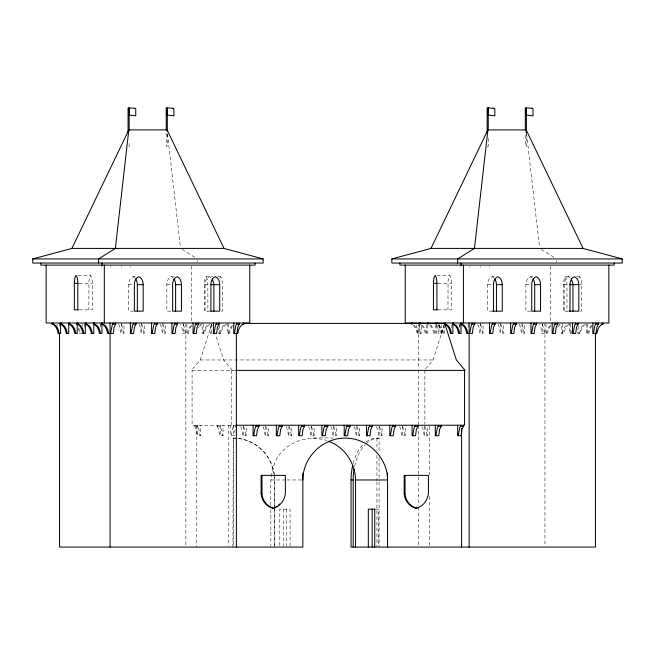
<?xml version="1.0" encoding="UTF-8"?>
<svg xmlns="http://www.w3.org/2000/svg" width="655" height="655" viewBox="0 0 655 655"><rect width="100%" height="100%" fill="white"/><g stroke="black" fill="none" stroke-linecap="round" stroke-linejoin="round"><path stroke-width="0.49" stroke-dasharray="3.27 2.46" d="M209.993 311.141L204.376 311.141L204.499 281.912L205.228 278.203L206.137 276.721L212.924 276.721M568.311 311.141L563.464 311.141L563.595 281.912L564.323 278.203L565.224 276.721L571.496 276.721M133.44 311.141L128.552 311.141L128.552 284.663C128.364 280.684 131.057 275.37 135.855 276.721M170.734 311.141L166.828 311.141L166.828 284.663C166.64 280.684 169.334 275.37 174.132 276.721M492.527 311.141L487.639 311.141L487.639 284.663C487.459 280.684 490.153 275.37 494.951 276.721M530.804 311.141L525.916 311.141L525.916 284.663C525.646 280.225 529.019 274.912 534.193 276.721M231.338 435.714L232.926 427.387L233.753 426.348L236.627 426.348M270.851 505.39C270.597 486.624 268.272 464.665 283.255 450.37C296.338 437.057 315.923 437.409 333.19 438.113M187.264 333.46L188.918 328.057L191.89 324.675M203.533 333.46C204.073 329.964 205.433 325.953 208.855 324.323M220.137 333.46C220.669 329.964 222.029 325.953 225.451 324.323M228.603 333.46L230.257 328.057L232.566 325.142M546.352 333.46L548.006 328.057L550.986 324.675M562.629 333.46C563.161 329.964 564.52 325.953 567.942 324.323M579.225 333.46L581.386 327.181L584.547 324.323M587.691 333.46L588.894 329.015L591.653 325.142M235.079 429.434L234.212 435.714L230.773 435.714L230.773 425.234M571.553 331.135L571.086 333.46L569.67 333.46L569.67 322.989M235.423 370.411L191.497 370.411L200.291 359.963L211.933 323.414M425.537 368.921L433.07 359.963L443.795 326.296M219.777 278.203L220.678 276.721L221.578 278.203L222.307 281.912L222.438 311.141L218.917 311.141M578.864 278.203L579.765 276.721L580.666 278.203L581.403 281.912L581.525 311.141L578.005 311.141M198.105 328.057L198.612 327.181M232.369 326.395L230.847 329.015L229.651 333.46L227.187 333.46L227.187 322.989M557.7 327.181L560.86 324.323M191.637 325.715L189.516 329.015L188.312 333.46L182.663 333.46L182 328.057L180.534 324.323M199.169 326.395L201.765 324.323M550.724 325.715L548.603 329.015L547.4 333.46L541.759 333.46L541.096 328.057L539.63 324.323M592.063 325.715L589.942 329.015L588.739 333.46L586.274 333.46L586.274 322.989M79.181 309.84L92.396 309.84L92.339 281.503L91.733 277.507L90.636 275.411L89.547 277.507L88.933 281.503L88.875 309.84M437.908 309.84L451.483 309.84L451.426 281.503L450.82 277.507L449.731 275.411L448.634 277.507L448.028 281.503L447.971 309.84M200.029 324.675L200.725 324.323M209.903 324.323C206.481 325.953 205.121 329.964 204.581 333.46L202.117 333.46L202.117 322.989M226.499 324.323C223.077 325.953 221.718 329.964 221.177 333.46L218.721 333.46L218.721 327.746M559.116 324.675L559.812 324.323M568.99 324.323L565.838 327.181L563.668 333.46L561.212 333.46L561.212 322.989M585.586 324.323C582.164 325.953 580.805 329.964 580.273 333.46L577.808 333.46L577.808 328.704M128.536 146.319L129.158 146.319L129.158 141.267M487.156 146.319L488.245 146.319L488.245 137.222M78.035 275.411L90.636 275.411M437.122 275.411L449.731 275.411M217.771 276.721L220.678 276.721M576.858 276.721L579.765 276.721M79.181 283.361L92.396 283.361M437.908 283.361L451.483 283.361M128.552 284.663L133.399 284.663M166.828 284.663L170.701 284.663M204.376 284.663L209.952 284.663M487.639 284.663L492.486 284.663M525.916 284.663L530.763 284.663M563.464 284.663L569.277 284.663M579.585 284.663L581.525 284.663M82.497 333.46L79.312 333.46L78.649 328.057M211.999 333.46L210.582 333.46L210.582 322.989M200.291 359.963L433.07 359.963M236.627 425.234L192.087 425.234L192.087 370.411M194.854 425.234L194.854 426.348L197.728 426.348L198.555 427.387L200.143 435.714M217.173 425.234L217.173 426.348L220.047 426.348L220.874 427.387L222.463 435.714M232.902 547.072L233.295 438.113A41.854 41.429 -90 0 1 274.535 475.997M366.243 441.847A41.854 25.889 -90 0 1 376.928 438.113L379.081 438.113L379.081 452.368M270.851 479.968L285.85 479.968M286.849 479.968L302.847 479.968M375.708 509.148L378.582 509.148L378.582 546.082M313.196 438.113L324.159 439.538L326.943 440.684M530.313 276.721L532.057 277.687M492.036 276.721L493.78 277.687M171.225 276.721L172.961 277.687M132.949 276.721L134.693 277.687M541.317 249.473L554.744 257.873M182.229 249.473L195.657 257.873M570.325 277.687L568.589 276.721C565.388 277.81 564.209 281.584 564.192 284.663L564.192 311.141M211.237 277.687L209.502 276.721C206.3 277.81 205.121 281.584 205.097 284.663L205.097 311.141M217.173 426.348L218.721 429.434L219.589 435.714L223.027 435.714L223.027 425.234M194.854 426.348L196.402 429.434L197.27 435.714L200.708 435.714L200.708 425.234M439.038 325.142L441.798 329.015L443.001 333.46M437.99 325.142L440.758 329.015L441.953 333.46L444.417 333.46L444.417 323.938M430.908 325.142L433.667 329.015L434.863 333.46M429.86 325.142L432.619 329.015L433.823 333.46L436.279 333.46L436.279 322.989M422.434 325.142L425.193 329.015L426.397 333.46M421.386 325.142L424.153 329.015L425.349 333.46L427.813 333.46L427.813 322.989M414.304 325.142L417.063 329.015L418.258 333.46M413.256 325.142L416.015 329.015L417.21 333.46L421.247 333.46L421.247 324.888M565.224 276.721L566.313 278.809L566.927 282.804L566.984 311.141M206.137 276.721L207.226 278.809L207.84 282.804L207.897 311.141M232.361 370.411L223.576 359.963L215.61 334.959M542.242 324.323L543.707 328.057L544.37 333.46M521.904 324.323L523.37 328.057L524.033 333.46M519.284 324.323L520.758 328.057L521.413 333.46L524.598 333.46L524.598 323.938M500.731 324.323L502.197 328.057L502.86 333.46M498.111 324.323L499.577 328.057L500.24 333.46L503.425 333.46L503.425 323.938M480.393 324.323L481.654 327.181L482.522 333.46M477.773 324.323L479.239 328.057L479.902 333.46L483.087 333.46L483.087 323.938M424.874 426.577L426.339 430.302L426.994 435.714M422 426.577L423.466 430.302L424.129 435.714L427.568 435.714L427.568 425.234M402.547 426.577L404.012 430.302L404.675 435.714M399.673 426.577L401.138 430.302L401.802 435.714L405.24 435.714L405.24 425.234M379.327 426.577L380.792 430.302L381.456 435.714M376.453 426.577L377.919 430.302L378.582 435.714L382.021 435.714L382.021 425.234M357 426.577L358.465 430.302L359.128 435.714M354.134 426.577L355.395 429.434L356.255 435.714L359.693 435.714L359.693 425.234M333.763 426.577L335.229 430.302L335.892 435.714M330.89 426.577L332.151 429.434L333.018 435.714L336.457 435.714L336.457 425.234M311.444 426.577L312.91 430.302L313.565 435.714M308.57 426.577L309.831 429.434L310.699 435.714L314.138 435.714L314.138 425.234M289.117 426.577L290.583 430.302L291.246 435.714M286.243 426.577L287.709 430.302L288.372 435.714L291.811 435.714L291.811 425.234M265.897 426.577L267.363 430.302L268.026 435.714M183.154 324.323L184.415 327.181L185.283 333.46M263.023 426.577L264.489 430.302L265.152 435.714L268.591 435.714L268.591 425.234M162.817 324.323L164.077 327.181L164.945 333.46M243.57 426.577L245.044 430.302L245.699 435.714M160.197 324.323L161.466 327.181L162.325 333.46L165.51 333.46L165.51 323.938M240.704 426.577L242.17 430.302L242.825 435.714L246.272 435.714L246.272 425.234M141.644 324.323L142.905 327.181L143.772 333.46M139.024 324.323L140.285 327.181L141.153 333.46L144.337 333.46L144.337 323.938M121.306 324.323L122.567 327.181L123.427 333.46M118.686 324.323L119.947 327.181L120.815 333.46L124 333.46L124 323.938M100.141 324.323L100.69 325.142M56.846 324.323L57.648 325.715M456.887 324.675L457.157 325.142M459.777 325.142L460.031 325.715M439.44 325.142L441.02 333.46M436.819 325.142L438.4 333.46L441.585 333.46L441.585 324.888M419.102 325.142L420.682 333.46M416.482 325.142L418.062 333.46M526.645 133.947L539.524 247.41M167.557 133.947L180.436 247.41M587.322 323.938L587.322 333.46M578.856 325.846L578.856 333.46M570.718 323.938L570.718 333.46M562.252 323.938L562.252 333.46M556.423 260.575L556.423 262.221M550.683 266.127L550.683 321.973M545.983 323.938L545.983 333.46M544.935 322.989L544.935 546.049M542.324 322.989L542.324 333.46M526.399 132.171L526.399 146.319L525.31 146.319L525.31 132.171M521.986 322.989L521.986 333.46M500.805 322.989L500.805 333.46M489.498 266.552L489.498 267.322M480.442 266.552L480.442 267.322M480.467 322.989L480.467 333.46M469.946 266.552L469.946 267.322M468.104 323.938L468.104 328.704M460.891 266.552L460.891 267.322M459.966 324.888L459.966 328.704M459.311 323.938L459.311 326.796M451.835 324.888L451.835 328.704M443.369 324.888L443.369 333.46M438.973 322.989L438.973 333.46M435.231 324.888L435.231 333.46M429.59 426.249L429.59 474.99M429.59 496.31L429.59 547.072M426.765 324.888L426.765 333.46M424.866 370.411L424.866 424.219M424.694 426.192L424.694 435.714M419.675 322.989L419.675 333.46M418.627 322.989L418.627 369.027M418.627 370.05L418.627 424.284M418.627 425.308L418.627 506.143M418.627 507.167L418.627 546.049M402.366 426.192L402.366 435.714M379.147 426.192L379.147 435.714M379.081 457.46L379.081 480.885M379.081 481.9L379.081 547.072M376.928 438.113L376.928 450.337M376.928 455.43L376.928 480.885M376.928 481.9L376.928 547.072M356.828 426.192L356.828 435.714M333.583 426.192L333.583 435.714M311.264 426.192L311.264 435.714M290.067 546.082L290.067 509.148L279.808 509.148L279.808 547.072M288.937 426.192L288.937 435.714M286.235 509.148L286.235 546.082M283.631 509.148L283.631 546.082M274.723 508.444L274.723 479.968A41.854 41.429 -90 0 0 274.617 476.996M274.723 509.459L274.723 547.072M274.33 506.405L274.33 479.968A41.854 41.429 -90 0 0 274.044 475.006M274.33 507.42L274.33 546.057M270.851 509.459L270.851 546.057M265.717 426.192L265.717 435.714M243.398 426.192L243.398 435.714M233.753 425.234L233.753 426.348M233.647 425.234L233.647 435.714M233.295 438.113L233.295 547.072M231.78 370.411L231.78 425.234M228.8 425.234L228.8 546.057M228.235 323.938L228.235 333.46M220.154 425.234L220.154 435.714M220.047 425.234L220.047 426.348M219.769 324.888L219.769 333.46M211.631 323.938L211.631 333.46M203.165 323.938L203.165 333.46M197.835 425.234L197.835 435.714M197.728 425.234L197.728 426.348M197.335 260.575L197.335 262.221M196.803 425.234L196.803 547.072M191.588 266.127L191.588 321.973M186.896 323.938L186.896 333.46M185.848 323.938L185.848 546.049M183.236 322.989L183.236 333.46M167.312 134.193L167.312 146.319L166.223 146.319L166.223 132.171M162.89 322.989L162.89 333.46M141.717 322.989L141.717 333.46M130.41 266.552L130.41 267.322M121.347 266.552L121.347 267.322M121.38 322.989L121.38 333.46M110.859 266.552L110.859 267.322M101.803 266.552L101.803 267.322M100.223 323.938L100.223 327.746M84.282 323.938L84.282 328.704M82.497 323.938L82.497 325.846M79.877 328.704L79.877 333.46M59.539 322.989L59.539 328.704M237.822 438.408A41.854 41.429 -90 0 1 273.913 474.015M232.902 438.113A41.854 41.429 -90 0 1 236.832 438.301M354.617 466.294A41.854 25.889 -90 0 1 364.86 444.991M366.137 443.722A41.854 25.889 -90 0 1 379.081 438.113M353.135 463.494A41.854 25.889 -90 0 1 363.345 444.344"/><path stroke-width="0.98" d="M78.215 309.84L74.334 309.84L74.392 281.503L75.006 277.507L76.095 275.411L77.184 277.507L77.798 281.503L77.855 309.84M437.303 309.84L433.422 309.84L433.479 281.503L434.093 277.507L435.182 275.411L436.279 277.507L436.885 281.503L436.942 309.84M110.63 333.46L112.21 325.142L113.037 324.102L115.657 324.102L115.657 322.989M130.967 333.46L132.547 325.142L133.374 324.102L135.994 324.102L135.994 322.989M152.14 333.46L153.728 325.142L154.555 324.102L157.167 324.102L157.167 322.989M172.478 333.46L174.066 325.142L174.893 324.102L177.513 324.102L177.513 322.989M193.643 333.46L195.223 325.142L196.05 324.102L198.67 324.102L198.67 322.989M213.98 333.46L215.56 325.142L216.387 324.102L219.007 324.102L219.007 322.989M234.318 333.46L235.898 325.142L236.733 324.102L239.345 324.102L239.345 322.989M236.938 333.46L237.798 327.181L239.345 324.102M253.665 435.714L255.245 427.387L256.072 426.348L258.946 426.348L258.946 425.234M276.901 435.714L278.481 427.387L279.317 426.348L282.182 426.348L282.182 425.234M299.22 435.714L300.809 427.387L301.636 426.348L304.51 426.348L304.51 425.234M322.448 435.714L324.029 427.387L324.855 426.348L327.729 426.348L327.729 425.234M344.767 435.714L346.356 427.387L347.183 426.348L350.057 426.348L350.057 425.234M367.087 435.714L368.675 427.387L369.502 426.348L372.376 426.348L372.376 425.234M390.331 435.714L391.911 427.387L392.738 426.348L395.612 426.348L395.612 425.234M412.65 435.714L414.238 427.387L415.065 426.348L417.939 426.348L417.939 425.234M435.878 435.714L437.458 427.387L438.285 426.348L441.159 426.348L441.159 425.234M458.197 435.714L459.785 427.387L460.612 426.348L463.478 426.348L463.478 425.234M469.717 333.46L471.297 325.142L472.132 324.102L474.744 324.102L474.744 322.989M490.055 333.46L491.643 325.142L492.47 324.102L495.082 324.102L495.082 322.989M511.227 333.46L512.816 325.142L513.643 324.102L516.263 324.102L516.263 322.989M531.573 333.46L533.154 325.142L533.981 324.102L536.601 324.102L536.601 322.989M552.73 333.46L554.31 325.142L555.137 324.102L557.757 324.102L557.757 322.989M573.068 333.46L574.656 325.142L575.483 324.102L578.095 324.102L578.095 322.989M593.405 333.46L594.994 325.142L595.821 324.102L598.433 324.102L598.433 322.989M596.025 333.46L596.893 327.181L598.433 324.102M224.01 248.417L71.903 248.417L32.75 258.93L32.75 263.048L263.163 263.048L263.163 258.93L224.01 248.417L167.09 129.895L128.822 129.895L115.362 248.417L98.578 258.93L98.578 263.048M583.097 248.417L430.99 248.417L391.837 258.93L391.837 263.048L622.25 263.048L622.25 258.93L583.097 248.417L526.178 129.895L487.909 129.895L474.449 248.417L457.665 258.93L457.665 263.048M302.847 479.968C302.733 457.386 322.71 437.949 345.193 438.113C367.668 437.949 387.654 457.386 387.539 479.968L355.542 479.968C355.264 463.355 344.71 446.972 328.802 441.437M71.903 248.417L128.822 129.895M430.99 248.417L487.909 129.895M236.062 426.929L236.627 425.234M115.657 324.102L114.109 327.181L113.241 333.46L107.6 333.46C107.035 329.784 105.496 325.306 101.566 324.102L101.566 322.989M135.994 324.102L134.447 327.181L133.587 333.46L130.402 333.46L130.402 322.989M157.167 324.102L155.628 327.181L154.76 333.46L151.575 333.46L151.575 322.989M177.513 324.102L175.966 327.181L175.098 333.46L171.913 333.46L171.913 322.989M198.67 324.102L197.122 327.181L196.254 333.46L193.078 333.46L193.078 322.989M219.007 324.102L217.46 327.181L216.6 333.46L213.415 333.46L213.415 322.989M258.946 426.348L257.399 429.434L256.531 435.714L253.092 435.714L253.092 425.234M282.182 426.348L280.643 429.434L279.775 435.714L276.336 435.714L276.336 425.234M304.51 426.348L302.962 429.434L302.094 435.714L298.655 435.714L298.655 425.234M327.729 426.348L326.182 429.434L325.322 435.714L321.883 435.714L321.883 425.234M474.744 324.102L473.197 327.181L472.337 333.46L466.688 333.46C466.123 329.784 464.583 325.306 460.661 324.102L460.661 322.989M350.057 426.348L348.509 429.434L347.641 435.714L344.202 435.714L344.202 425.234M495.082 324.102L493.534 327.181L492.675 333.46L489.49 333.46L489.49 322.989M372.376 426.348L370.828 429.434L369.96 435.714L366.522 435.714L366.522 425.234M516.263 324.102L514.715 327.181L513.847 333.46L510.663 333.46L510.663 322.989M395.612 426.348L394.064 429.434L393.205 435.714L389.766 435.714L389.766 425.234M536.601 324.102L535.053 327.181L534.185 333.46L531 333.46L531 322.989M417.939 426.348L416.392 429.434L415.524 435.714L412.085 435.714L412.085 425.234M557.757 324.102L556.21 327.181L555.35 333.46L552.165 333.46L552.165 322.989M441.159 426.348L439.611 429.434L438.752 435.714L435.313 435.714L435.313 425.234M578.095 324.102L576.547 327.181L575.688 333.46L572.503 333.46L572.503 322.989M463.478 426.348L461.939 429.434L461.071 435.714L457.632 435.714L457.632 425.234M242.055 324.323L243.816 324.102L243.816 322.989M243.816 324.102C239.894 325.306 238.346 329.784 237.79 333.46L233.753 333.46L233.753 322.989M602.903 322.989L602.903 324.102C598.981 325.306 597.434 329.784 596.877 333.46L592.841 333.46L592.841 322.989M32.75 258.93L263.163 258.93M391.837 258.93L622.25 258.93M74.334 283.361L78.215 283.361M433.422 283.361L437.303 283.361M135.683 278.809L137.026 281.912L137.353 284.663L143.167 284.663L143.167 311.141L134.365 311.141L134.365 284.663C134.39 281.584 135.569 277.81 138.77 276.721C141.963 277.81 143.15 281.584 143.167 284.663M173.96 278.809L175.303 281.912L175.622 284.663L181.443 284.663L181.443 311.141L172.642 311.141L172.642 284.663C172.666 281.584 173.845 277.81 177.047 276.721C180.24 277.81 181.427 281.584 181.443 284.663M210.804 284.663L219.72 284.663L219.72 311.141L210.804 311.141M494.771 278.809L496.122 281.912L496.441 284.663L502.254 284.663L502.254 311.141L492.527 311.141M533.047 278.809L534.39 281.912L534.717 284.663L540.531 284.663L540.531 311.141L531.729 311.141L531.729 284.663C531.754 281.584 532.933 277.81 536.134 276.721C539.327 277.81 540.514 281.584 540.531 284.663M569.891 284.663L578.807 284.663L578.807 311.141L569.08 311.141M243.578 323.414L444.712 323.414M52.097 322.989L52.097 324.102C56.698 324.159 58.606 329.637 59.171 333.46M60.227 322.989L60.227 324.102C64.837 324.159 66.744 329.637 67.309 333.46M75.775 333.46C75.21 329.637 73.303 324.159 68.701 324.102C72.623 325.306 74.171 329.784 74.727 333.46L77.192 333.46L77.192 323.938M76.84 322.989L76.84 324.102C81.441 324.159 83.349 329.637 83.914 333.46M92.371 333.46C91.806 329.637 89.899 324.159 85.297 324.102C89.219 325.306 90.767 329.784 91.332 333.46L93.788 333.46L93.788 322.989M93.436 322.989L93.436 324.102C98.037 324.159 99.945 329.637 100.51 333.46M101.566 324.102C106.175 324.159 108.083 329.637 108.648 333.46M444.385 322.989L444.385 324.102C448.994 324.159 450.902 329.637 451.467 333.46M452.523 322.989L452.523 324.102C457.125 324.159 459.032 329.637 459.597 333.46M460.661 324.102C465.263 324.159 467.171 329.637 467.735 333.46M601.855 324.102L602.903 324.102M235.865 370.411L465.14 370.411L456.355 359.963L445.015 324.381M235.865 425.234L464.559 425.234L464.559 370.411M595.46 333.215L595.46 547.072L351.047 547.072L351.047 479.968L353.192 479.968A41.854 25.889 -90 0 1 354.077 469.136M261.132 493.371L261.967 493.371A16.228 15.065 -90 0 0 273.667 508.206A17.398 16.154 -90 0 0 285.367 493.371L285.367 475.366L261.132 475.366L261.132 493.371A16.228 15.065 -90 0 0 272.832 508.206L273.667 508.206M404.176 493.371L405.011 493.371A16.228 15.065 -90 0 0 416.711 508.206A17.398 16.154 -90 0 0 428.411 493.371L428.411 475.366L404.176 475.366L404.176 493.371A16.228 15.065 -90 0 0 415.876 508.206L416.711 508.206M374.906 509.148L368.323 509.148L368.323 547.072M452.523 324.102C456.445 325.306 457.992 329.784 458.549 333.46L461.014 333.46L461.014 323.938M444.385 324.102C448.315 325.306 449.854 329.784 450.419 333.46L452.883 333.46L452.883 322.989M93.436 324.102C97.358 325.306 98.905 329.784 99.462 333.46L101.926 333.46L101.926 323.938M76.84 324.102C80.761 325.306 82.301 329.784 82.866 333.46L85.33 333.46L85.33 322.989M60.227 324.102C64.157 325.306 65.697 329.784 66.261 333.46L68.726 333.46L68.726 322.989M52.097 324.102C56.019 325.306 57.566 329.784 58.123 333.46L60.587 333.46L60.587 323.938M571.324 278.809L572.953 283.73L572.986 311.141M212.228 278.809L213.866 283.73L213.898 311.141M526.178 129.895L526.415 131.925M578.807 284.663C578.791 281.584 577.604 277.81 574.41 276.721C571.209 277.81 570.03 281.584 570.006 284.663L570.006 311.141M502.254 284.663C502.238 281.584 501.05 277.81 497.857 276.721C494.656 277.81 493.477 281.584 493.461 284.663L493.461 311.141M219.72 284.663C219.695 281.584 218.516 277.81 215.315 276.721C212.122 277.81 210.935 281.584 210.918 284.663L210.918 311.141M614.21 263.048L614.21 265.111L399.877 265.111L399.877 263.048M608.855 265.111L608.855 322.989L405.232 322.989L405.232 265.111M595.821 322.989L595.821 324.102M575.483 322.989L575.483 324.102M555.137 322.989L555.137 324.102M534.717 284.663L534.717 311.141M533.981 322.989L533.981 324.102M526.399 132.171L526.399 107.928L525.31 107.928L525.31 130.149M513.643 322.989L513.643 324.102M496.441 284.663L496.441 311.141M492.47 322.989L492.47 324.102M488.245 130.149L488.245 107.928L487.156 107.928L487.156 132.171M472.132 322.989L472.132 324.102M469.152 322.989L469.152 547.072M463.412 265.111L463.412 322.989M461.701 322.989L461.701 324.102M461.587 428.28L461.587 547.072M461.112 263.048L461.112 265.111M460.612 425.234L460.612 426.348M453.571 322.989L453.571 324.102M445.433 322.989L445.433 324.102M438.285 425.234L438.285 426.348M436.975 322.989L436.975 324.102M435.927 322.989L435.927 324.102M428.837 322.989L428.837 324.102M427.789 322.989L427.789 324.102M420.371 322.989L420.371 324.102M419.323 322.989L419.323 324.102M415.065 425.234L415.065 426.348M412.232 322.989L412.232 324.102M411.184 322.989L411.184 324.102M405.011 475.366L405.011 493.371M392.738 425.234L392.738 426.348M387.539 473.147L387.539 547.072M374.758 509.148L374.758 547.072M372.155 509.148L372.155 547.072M369.502 425.234L369.502 426.348M355.542 479.968L355.542 547.072M353.192 479.968L353.192 547.072M347.183 425.234L347.183 426.348M324.855 425.234L324.855 426.348M302.847 473.147L302.847 547.072L59.539 547.072L59.539 333.215M301.636 425.234L301.636 426.348M279.317 425.234L279.317 426.348M261.967 475.366L261.967 493.371M256.072 425.234L256.072 426.348M255.123 263.048L255.123 265.111L40.79 265.111L40.79 263.048M249.768 265.111L249.768 322.989L46.145 322.989L46.145 265.111M236.733 322.989L236.733 324.102M236.373 333.215L236.373 547.072M216.387 322.989L216.387 324.102M196.05 322.989L196.05 324.102M175.622 284.663L175.622 311.141M174.893 322.989L174.893 324.102M167.312 131.164L167.312 107.928L166.223 107.928L166.223 130.149M154.555 322.989L154.555 324.102M137.353 284.663L137.353 311.141M133.374 322.989L133.374 324.102M129.158 130.149L129.158 107.928L128.069 107.928L128.069 132.171M113.037 322.989L113.037 324.102M110.065 322.989L110.065 547.072M104.317 265.111L104.317 322.989M102.614 322.989L102.614 324.102M102.024 263.048L102.024 265.111M94.484 322.989L94.484 324.102M86.345 322.989L86.345 324.102M77.88 322.989L77.88 324.102M69.749 322.989L69.749 324.102M61.275 322.989L61.275 324.102M53.145 322.989L53.145 324.102M417.391 507.658A17.398 16.154 -90 0 1 415.876 508.206M351.047 479.968A41.854 25.889 -90 0 1 352.677 465.353M279.693 503.965A17.398 16.154 -90 0 1 278.49 505.095M277.188 506.094A17.398 16.154 -90 0 1 274.347 507.658M134.529 108.239L128.945 107.928L128.945 115.043L135.757 115.82L135.757 108.705L134.529 108.239M172.674 108.239L167.09 107.928L167.09 115.043L173.903 115.82L173.903 108.705L172.674 108.239M493.616 108.239L488.032 107.928L488.032 115.043L494.844 115.82L494.844 108.705L493.616 108.239M531.762 108.239L526.178 107.928L526.178 115.043L532.99 115.82L532.99 108.705L531.762 108.239"/></g></svg>
